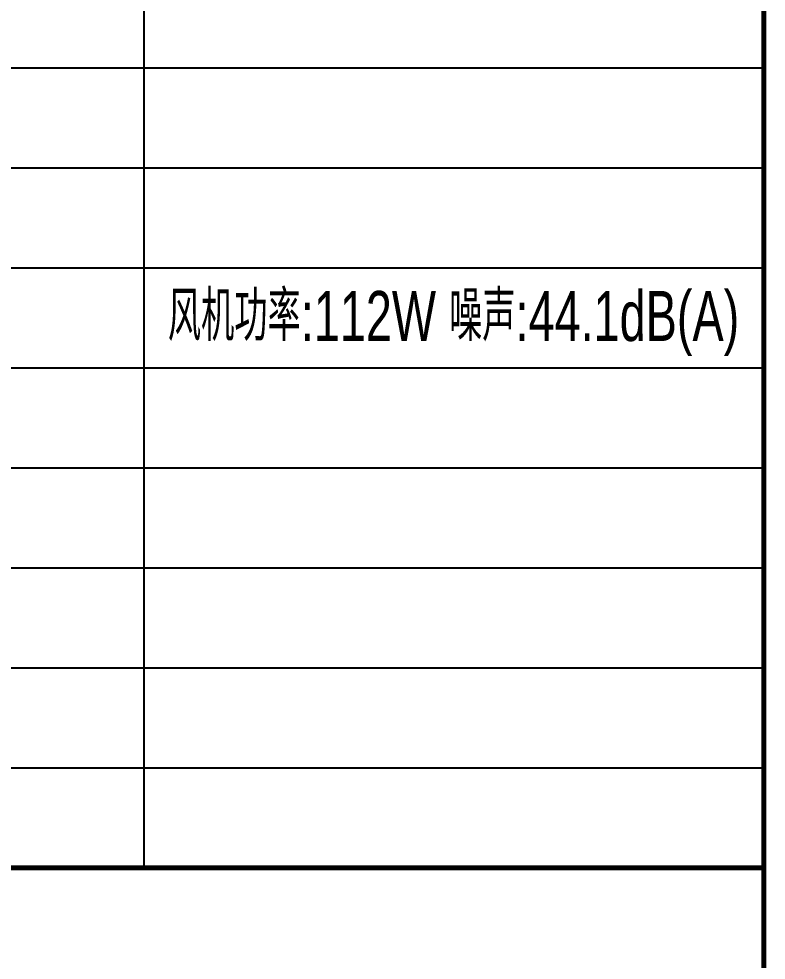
# Model space of a CAD drawing. Extents: x -777745 to 647905, y -207485 to 303235.
# Drawn here: x -370477 to -363003, y 110696 to 120107 of the extents above; entities that cross this region are included whole.
import ezdxf

# ---------------------------------------------------------------- set-up
doc = ezdxf.new("R2010")
doc.units = 0
doc.header["$LTSCALE"] = 1000
doc.layers.get('0').update_dxf_attribs({"linetype": 'CONTINUOUS'})
doc.styles.get("Standard").update_dxf_attribs({"font": 'ros.shx', "width": 0.8, "bigfont": 'jd.shx'})

msp = doc.modelspace()

# ---------------------------------------------------------------- linework, layer by layer
for p, q in [((-369228, 123617.7), (-369228, 117617.7)), ((-387030.7, 119617.7), (-363028, 119617.7)), ((-387030.7, 118617.7), (-363028, 118617.7)), ((-387030.7, 117617.7), (-363028, 117617.7)), ((-387030.7, 117617.7), (-363028, 117617.7)), ((-369228, 117617.7), (-369228, 111617.7)), ((-387030.7, 116617.7), (-363028, 116617.7)), ((-387030.7, 115617.7), (-363028, 115617.7)), ((-387030.7, 114617.7), (-363028, 114617.7)), ((-387030.7, 113617.7), (-363028, 113617.7)), ((-387030.7, 112617.7), (-363028, 112617.7)), ((-387030.7, 111617.7), (-363028, 111617.7)), ((-387030.7, 111617.7), (-363028, 111617.7))]:
    msp.add_line(p, q)
at = {"color": 1, "const_width": 50, "elevation": 0}
for points in [[(-363028, 117617.7), (-363028, 123617.7)], [(-363028, 104617.7), (-363028, 117617.7)], [(-387030.7, 111617.7), (-363028, 111617.7)]]:
    msp.add_lwpolyline(points, dxfattribs=at)

# ---------------------------------------------------------------- texts
at = {"width": 0.7}
msp.add_text('风机功率:112W 噪声:44.1dB(A)', height=500, dxfattribs=at).set_placement((-368987.3, 116886))

doc.saveas('drawing.dxf')
